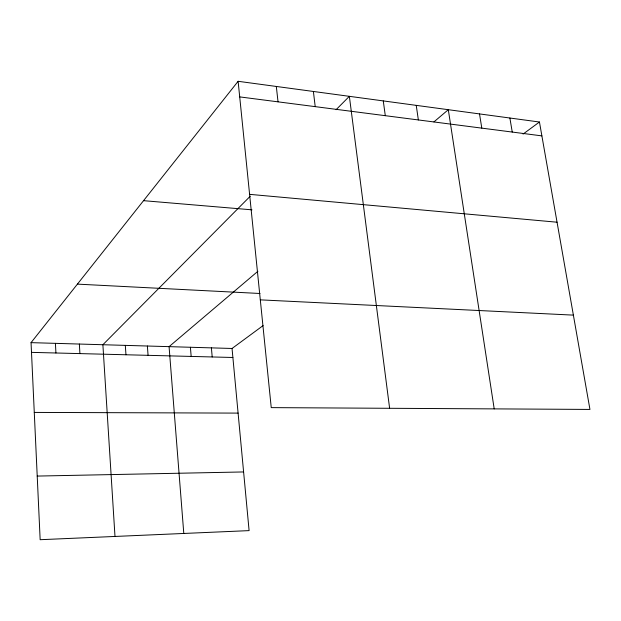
<?xml version="1.0" encoding="UTF-8"?>
<svg xmlns="http://www.w3.org/2000/svg" width="621" height="621" viewBox="0 0 621 621"><rect width="100%" height="100%" fill="white"/><g stroke="black" fill="none" stroke-linecap="round" stroke-linejoin="round"><path stroke-width="0.93" d="M263.094 325.598L232.044 348.474L249.099 530.621L40.155 539.703L31.05 342.645L238.122 81.297L539.447 122.011L589.95 409.425L271.245 407.624L238.122 81.297M250.17 196.29L102.884 344.725L114.994 536.451M336.085 109.707L349.359 96.325L389.623 408.292M257.886 271.284L169.075 346.65L183.793 533.462M433.932 121.895L448.308 109.7L494.207 408.882M523.068 134.082L539.447 122.011M37.213 476.074L243.603 471.944M34.271 412.414L238.099 413.105M31.5 352.371L232.891 357.486M31.05 342.645L232.044 348.474M260.308 299.858L573.385 315.126M77.415 284.123L260.013 293.492M143.544 200.668L251.986 209.836M249.595 194.342L557.053 222.209M239.706 96.899L541.885 135.883M509.88 118.013L512.247 132.056M479.513 113.915L481.803 128.128M416.241 105.368L418.36 119.946M383.273 100.912L385.299 115.677M313.388 91.466L315.212 106.633M276.322 86.459L278.029 101.844M211.396 347.876L212.203 356.966M190.406 347.263L191.175 356.431M147.379 346.021L148.07 355.336M125.318 345.377L125.962 354.77M79.364 344.05L79.915 353.605M55.424 343.351L55.921 352.992"/></g></svg>
